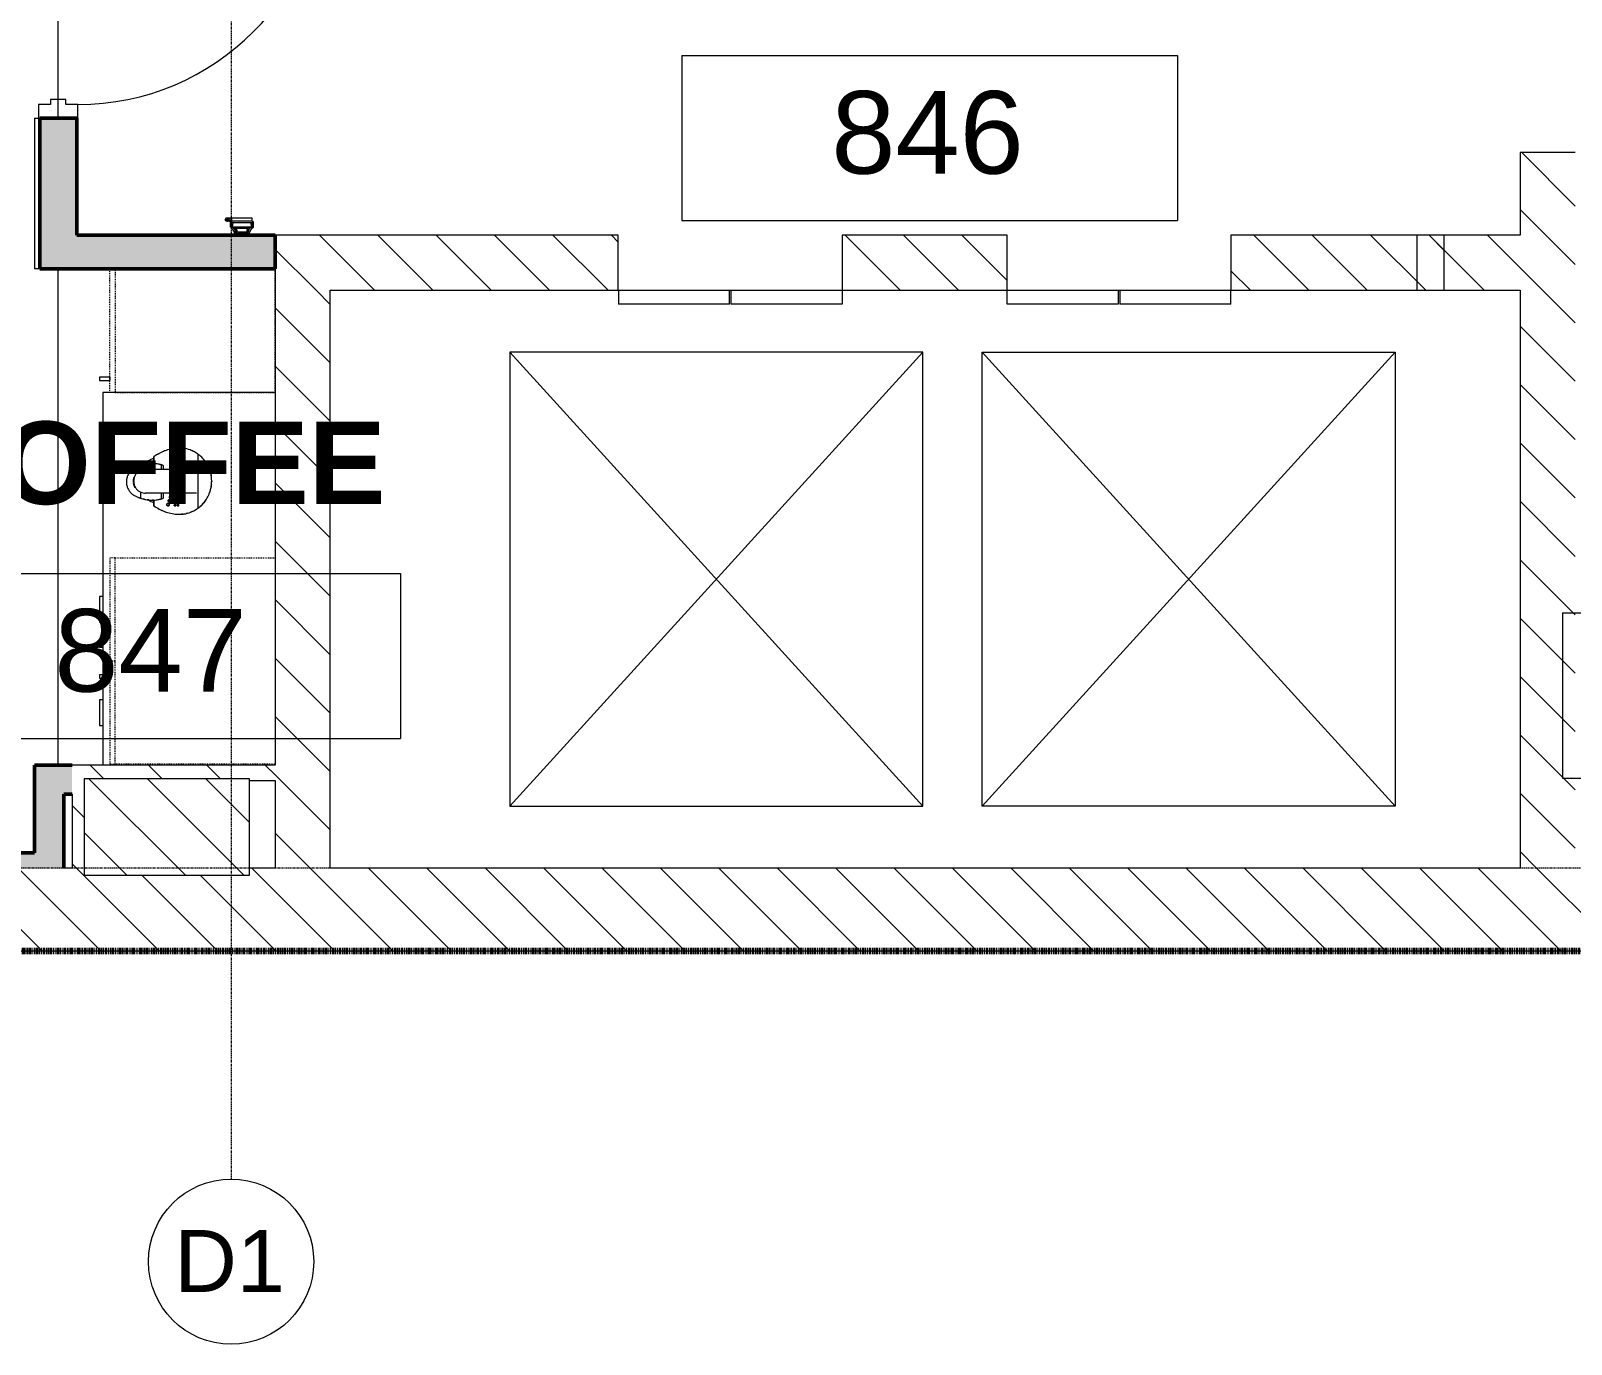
# Model space of a CAD drawing. Header units: inches. Extents: x -956 to 1409, y -1111 to 895.
# Drawn here: x -364.6 to -140.8, y -1111.3 to -920.4 of the extents above; entities that cross this region are included whole.
import ezdxf

# ---------------------------------------------------------------- set-up
doc = ezdxf.new("R2010")
doc.units = ezdxf.units.IN
doc.header["$MEASUREMENT"] = 0
for name, pattern in [('Dash', [0.25, 0.125, -0.125]), ('Double Dash 3_8_', [1, 0.375, -0.125, 0.125, -0.125, 0.125, -0.125]), ('Double Dash 3_8__2_', [1, 0.375, -0.125, 0.125, -0.125, 0.125, -0.125]), ('Grid Line 1_4_', [0.4375, 0.25, -0.0625, 0.0625, -0.0625])]:
    doc.linetypes.add(name, pattern=pattern)
for name, color, linetype, lineweight in [('A-AREA', 32, 'Continuous', 9), ('A-AREA-IDEN', 2, 'Continuous', 9), ('A-DETL', 90, 'Continuous', 13), ('A-DETL-THIN', 151, 'Continuous', 13), ('A-DOOR', 31, 'Continuous', 13), ('A-DOOR-FRAM', 31, 'Continuous', 20), ('A-FLOR', 192, 'Continuous', 13), ('A-WALL', 113, 'Continuous', 13), ('A-WALL-PATT', 111, 'Continuous', 13), ('C-PROP-LINE', 91, 'Double Dash 3_8_', 20), ('I-WALL', 2, 'Continuous', 13), ('Q-CASE', 31, 'Continuous', 9), ('Q-SPCQ', 91, 'Continuous', 13), ('S-COLS', 52, 'Continuous', 13), ('S-GRID', 1, 'Continuous', 9), ('S-GRID-IDEN', 1, 'Continuous', 9)]:
    doc.layers.add(name, color=color, linetype=linetype, lineweight=lineweight)
doc.styles.add('Arial_1', font='arial.ttf', dxfattribs={"height": 9})
doc.styles.add('Arial_3', font='arial.ttf', dxfattribs={"height": 12})
doc.styles.add('Arial_B', font='arialbd.ttf', dxfattribs={"height": 12})
pattern_1 = [(135, (0, 0), (-4.24264, -4.24264), [])]

# ---------------------------------------------------------------- blocks, each defined once
blk = doc.blocks.new('Concrete-Square-Column - 14 x 24-3368441-8TH FLOOR TELECOM UNDERFLOOR ROUTING PLAN')
at = {"layer": 'S-COLS', "lineweight": 9}
h = blk.add_hatch(dxfattribs=at)
h.set_pattern_fill('FP_2', color=53, style=0, pattern_type=2)
h.set_pattern_definition([(45, (1036.119, -344.82), (-4.24264, 4.24264), [])])
h.paths.add_polyline_path([(-7, 12), (-7, -12), (7, -12), (7, 12), (5.49, 12)], flags=0)
at = {"layer": 'S-COLS', "color": 133, "lineweight": 20}
for p, q in [((7, 12), (-7, 12)), ((-7, 12), (-7, -12)), ((7, -12), (7, 12)), ((-7, -12), (7, -12))]:
    blk.add_line(p, q, dxfattribs=at)
blk = doc.blocks.new('Elevator Door-Center - 32_ x 84_-987166-8TH FLOOR TELECOM UNDERFLOOR ROUTING PLAN')
at = {"layer": 'Q-SPCQ', "lineweight": 9}
for p, q in [((-20.15, -4), (-4.03, -4)), ((-20.15, -4), (-20.15, -6)), ((-4.03, -6), (-4.03, -4)), ((-3.78, -4), (12.35, -4)), ((-3.78, -6), (-3.78, -4)), ((12.35, -4), (12.35, -6)), ((-4.03, -6), (-20.15, -6)), ((12.35, -6), (-3.78, -6))]:
    blk.add_line(p, q, dxfattribs=at)
blk = doc.blocks.new('Elevator Door-Center - 32_ x 84_-987215-8TH FLOOR TELECOM UNDERFLOOR ROUTING PLAN')
at = {"layer": 'Q-SPCQ', "lineweight": 9}
for p, q in [((-20.15, 6), (-4.03, 6)), ((-20.15, 6), (-20.15, 4)), ((-4.03, 4), (-4.03, 6)), ((-3.78, 6), (12.35, 6)), ((-3.78, 4), (-3.78, 6)), ((12.35, 6), (12.35, 4)), ((-4.03, 4), (-20.15, 4)), ((12.35, 4), (-3.78, 4))]:
    blk.add_line(p, q, dxfattribs=at)
blk = doc.blocks.new('Basic Wall _ Metal Stud - 5 3_8_ - Acoustic Plywood Face Pattern to deck - ___-2887935-8TH FLOOR TELECOM UNDERFLOOR ROUTING PLAN')
at = {"layer": 'I-WALL', "color": 253}
for p, q in [((-364.03, -884.74), (-363.28, -884.74)), ((-364.03, -884.74), (-364.03, -893.12)), ((-363.28, -893.12), (-364.03, -893.12)), ((-364.03, -933.12), (-363.28, -933.12)), ((-364.03, -933.12), (-364.03, -954.99)), ((-363.28, -954.99), (-364.03, -954.99))]:
    blk.add_line(p, q, dxfattribs=at)
blk = doc.blocks.new('Single-HM Frame - ELEV_- 8_ H-3144160-8TH FLOOR TELECOM UNDERFLOOR ROUTING PLAN')
at = {"layer": 'A-DOOR', "color": 253}
for p, q in [((-18, 2.87), (-17.99, 38.87)), ((-17.99, 38.87), (-16.24, 38.87)), ((-16.24, 38.87), (-16.25, 2.87)), ((-16.25, 2.87), (-18, 2.87))]:
    blk.add_line(p, q, dxfattribs=at)
blk.add_arc((-18, 2.87), 36, 360, 89.99, dxfattribs=at)
at = {"layer": 'A-DOOR-FRAM', "color": 133}
for p, q in [((-20, 2.87), (-18, 2.87)), ((-18, 2.87), (-18, 1.12)), ((18, 2.87), (18, 1.12)), ((20, 2.87), (18, 2.87)), ((-18, 1.12), (-17.25, 1.12)), ((-17.25, 1.12), (-17.25, -1.12)), ((17.25, 1.12), (17.25, -1.12)), ((18, 1.12), (17.25, 1.12)), ((-18, -1.12), (-18, -2.87)), ((-17.25, -1.12), (-18, -1.12)), ((17.25, -1.12), (18, -1.12)), ((18, -1.12), (18, -2.87)), ((-18, -2.87), (-20, -2.87)), ((18, -2.87), (20, -2.87))]:
    blk.add_line(p, q, dxfattribs=at)
blk = doc.blocks.new('411 - 18_-3858747-8TH FLOOR TELECOM UNDERFLOOR ROUTING PLAN')
at = {"layer": 'Q-CASE', "color": 53}
for p, q in [((-6.02, 25.5), (-6.51, 25.5)), ((-6.51, 25.5), (-6.51, 24)), ((-6.02, 24), (-6.02, 25.5)), ((-6.02, 24), (-6.51, 24))]:
    blk.add_line(p, q, dxfattribs=at)
at = {"layer": 'Q-CASE', "linetype": 'Dash'}
for p, q in [((-8.26, 24), (9.74, 24)), ((-8.26, 23.25), (-8.26, 24)), ((9.74, 23.25), (-8.26, 23.25)), ((-8.26, 23.25), (-8.26, 0)), ((9.74, 24), (9.74, 23.25)), ((9.74, 0), (9.74, 23.25)), ((-8.26, 0), (9.74, 0))]:
    blk.add_line(p, q, dxfattribs=at)
blk = doc.blocks.new('Counter Top wo Backsplash - 24_ Depth-3445460-8TH FLOOR TELECOM UNDERFLOOR ROUTING PLAN')
at = {"layer": 'Q-CASE'}
for p, q in [((-47.26, 0), (-47.26, -25)), ((-47.26, -25), (6.86, -25))]:
    blk.add_line(p, q, dxfattribs=at)
blk = doc.blocks.new('222 - 2_-6_ x 36_H-3455264-8TH FLOOR TELECOM UNDERFLOOR ROUTING PLAN')
at = {"layer": 'Q-CASE', "linetype": 'Dash'}
for p, q in [((-14.26, -23.25), (-14.26, 0)), ((15.74, 0), (15.74, -23.25)), ((-14.26, -23.25), (-14.26, -24)), ((15.74, -23.25), (-14.26, -23.25)), ((-14.26, -24), (15.74, -24)), ((0.74, -23.25), (0.74, -24)), ((15.74, -24), (15.74, -23.25))]:
    blk.add_line(p, q, dxfattribs=at)
at = {"layer": 'Q-CASE', "color": 53}
for p, q in [((-8.64, -25), (-8.64, -25.5)), ((-8.64, -25.5), (-4.89, -25.5)), ((-4.89, -25.5), (-4.89, -25)), ((-1.76, -25), (-1.76, -25.5)), ((-1.76, -25.5), (-1.27, -25.5)), ((-1.27, -25.5), (-1.27, -25)), ((2.74, -25), (2.74, -25.5)), ((2.74, -25.5), (3.23, -25.5)), ((3.23, -25.5), (3.23, -25)), ((6.36, -25), (6.36, -25.5)), ((6.36, -25.5), (10.11, -25.5)), ((10.11, -25.5), (10.11, -25))]:
    blk.add_line(p, q, dxfattribs=at)
blk = doc.blocks.new('keurig - keurig-3646165-8TH FLOOR TELECOM UNDERFLOOR ROUTING PLAN')
at = {"layer": 'Q-SPCQ', "color": 53, "lineweight": 9}
for p, q in [((3.9, 4.57), (-3.9, 4.57)), ((-0.05, 6.52), (0, 6.52)), ((-0.05, 6.52), (0, 6.52)), ((-1.75, -3.08), (-1.75, 4.31)), ((1.75, 4.31), (1.75, -3.08)), ((-3.58, -1.87), (-2.56, -1.87)), ((-3.52, -1.95), (-2.56, -1.95)), ((-1.75, -0.79), (-2.38, -0.79)), ((-1.75, -0.47), (-2.24, -0.47)), ((2.42, -0.47), (1.75, -0.47)), ((2.56, -0.79), (1.75, -0.79)), ((2.74, -1.87), (3.58, -1.87)), ((2.74, -1.95), (3.52, -1.95)), ((-2.29, -3.82), (-1.56, -3.82)), ((1.56, -3.82), (2.47, -3.82)), ((-0.6, -4.72), (-0.61, -4.75)), ((-0.6, -4.72), (-0.61, -4.75)), ((-0.6, -4.72), (-0.61, -4.75)), ((-0.61, -4.75), (-0.53, -4.77)), ((-0.53, -4.77), (-0.61, -4.75)), ((-0.61, -4.75), (-0.53, -4.77)), ((-0.53, -4.77), (-0.61, -4.75)), ((-0.61, -4.75), (-0.53, -4.77)), ((-0.53, -4.77), (-0.61, -4.75)), ((-0.6, -4.72), (-0.52, -4.74)), ((-0.52, -4.74), (-0.6, -4.72)), ((-0.6, -4.72), (-0.52, -4.74)), ((-0.52, -4.74), (-0.6, -4.72)), ((-0.6, -4.72), (-0.52, -4.74)), ((-0.52, -4.74), (-0.6, -4.72)), ((-0.53, -4.77), (-0.52, -4.74)), ((-0.53, -4.77), (-0.52, -4.74)), ((-0.53, -4.77), (-0.52, -4.74)), ((-0.51, -4.75), (-0.43, -4.77)), ((-0.51, -4.75), (-0.51, -4.78)), ((-0.44, -4.8), (-0.51, -4.78)), ((-0.44, -4.8), (-0.43, -4.77)), ((-0.43, -4.77), (-0.44, -4.8)), ((-0.43, -4.77), (-0.44, -4.8)), ((-0.36, -4.82), (-0.44, -4.8)), ((-0.36, -4.82), (-0.44, -4.8)), ((-0.43, -4.77), (-0.35, -4.79)), ((-0.43, -4.77), (-0.35, -4.79)), ((-0.35, -4.79), (-0.36, -4.82)), ((-0.35, -4.79), (-0.36, -4.82)), ((-0.3, -4.8), (-0.31, -4.83)), ((-0.11, -4.86), (-0.31, -4.83)), ((-0.3, -4.8), (-0.11, -4.83)), ((-0.23, -4.81), (-0.24, -4.84)), ((-0.23, -4.81), (-0.24, -4.84)), ((-0.11, -4.86), (-0.24, -4.84)), ((-0.12, -4.86), (-0.24, -4.84)), ((-0.23, -4.81), (-0.11, -4.82)), ((-0.23, -4.81), (-0.11, -4.83)), ((-0.11, -4.82), (-0.12, -4.86)), ((-0.11, -4.83), (-0.11, -4.86)), ((-0.11, -4.83), (-0.11, -4.86)), ((-0.04, -4.83), (0.03, -4.82)), ((-0.01, -4.83), (-0.04, -4.83)), ((-0.04, -4.83), (-0.04, -4.86)), ((-0.04, -4.83), (-0.04, -4.86)), ((0.03, -4.85), (-0.04, -4.86)), ((-0.04, -4.86), (-0.01, -4.86)), ((0.16, -4.82), (-0.01, -4.83)), ((-0.01, -4.86), (0.17, -4.85)), ((0.03, -4.82), (0.12, -4.82)), ((0.03, -4.85), (0.03, -4.82)), ((0.03, -4.82), (0.03, -4.85)), ((0.13, -4.85), (0.03, -4.85)), ((0.12, -4.82), (0.19, -4.81)), ((0.12, -4.82), (0.13, -4.85)), ((0.12, -4.82), (0.13, -4.85)), ((0.2, -4.85), (0.13, -4.85)), ((0.19, -4.81), (0.16, -4.82)), ((0.17, -4.85), (0.2, -4.85)), ((0.19, -4.81), (0.2, -4.85)), ((0.19, -4.81), (0.2, -4.85)), ((0.28, -4.84), (0.27, -4.81)), ((0.43, -4.8), (0.28, -4.84)), ((0.34, -4.79), (0.43, -4.77)), ((0.34, -4.79), (0.41, -4.77)), ((0.35, -4.82), (0.34, -4.79)), ((0.42, -4.81), (0.35, -4.82)), ((0.4, -4.78), (0.4, -4.81)), ((0.41, -4.77), (0.43, -4.77)), ((0.43, -4.77), (0.41, -4.77)), ((0.42, -4.81), (0.44, -4.8)), ((0.44, -4.8), (0.42, -4.81)), ((0.43, -4.77), (0.49, -4.76)), ((0.5, -4.79), (0.43, -4.8)), ((0.44, -4.77), (0.45, -4.8)), ((0.46, -4.76), (0.52, -4.75)), ((0.49, -4.76), (0.46, -4.76)), ((0.46, -4.76), (0.47, -4.79)), ((0.52, -4.78), (0.47, -4.79)), ((0.47, -4.79), (0.5, -4.79)), ((0.49, -4.76), (0.49, -4.76)), ((0.49, -4.76), (0.5, -4.79)), ((0.49, -4.76), (0.5, -4.79)), ((0.5, -4.79), (0.5, -4.75)), ((0.5, -4.79), (0.5, -4.79)), ((0.52, -4.75), (0.52, -4.78)), ((0.57, -4.73), (0.64, -4.71)), ((0.57, -4.73), (0.58, -4.76)), ((0.65, -4.74), (0.58, -4.76)), ((0.65, -4.74), (0.64, -4.71)), ((0.75, -4.65), (0.7, -4.68)), ((0.7, -4.68), (0.74, -4.66)), ((0.7, -4.68), (0.71, -4.71)), ((0.71, -4.71), (0.77, -4.68)), ((0.76, -4.69), (0.71, -4.71)), ((0.74, -4.66), (0.89, -4.59)), ((0.89, -4.58), (0.75, -4.65)), ((0.9, -4.61), (0.76, -4.69)), ((0.79, -4.64), (0.76, -4.65)), ((0.76, -4.65), (0.77, -4.64)), ((0.76, -4.65), (0.77, -4.68)), ((0.76, -4.65), (0.77, -4.68)), ((0.77, -4.68), (0.91, -4.61)), ((0.77, -4.64), (0.84, -4.61)), ((0.77, -4.64), (0.79, -4.67)), ((0.77, -4.68), (0.8, -4.66)), ((0.79, -4.67), (0.77, -4.68)), ((0.88, -4.59), (0.79, -4.64)), ((0.85, -4.64), (0.79, -4.67)), ((0.79, -4.64), (0.8, -4.66)), ((0.8, -4.66), (0.89, -4.62)), ((0.84, -4.61), (0.89, -4.58)), ((0.84, -4.61), (0.85, -4.64)), ((0.84, -4.61), (0.85, -4.64)), ((0.91, -4.61), (0.85, -4.64)), ((0.88, -4.59), (0.89, -4.62)), ((0.89, -4.58), (0.91, -4.61)), ((0.89, -4.58), (0.91, -4.61)), ((0.89, -4.59), (0.9, -4.61))]:
    blk.add_line(p, q, dxfattribs=at)
for centre, radius, start, end in [((-0.03, 1.68), 4.83, 138.9543, 140.6017), ((-0.03, 1.68), 4.83, 129.4657, 131.8361), ((2.3, 0.48), 0.125, 90, 270), ((2.3, 0.48), 0.125, 270, 90), ((2.3, 0.48), 0.125, 270, 285), ((2.84, 0.33), 0.156, 90, 270), ((2.84, 0.33), 0.156, 225, 240), ((2.84, 0.33), 0.156, 255, 270), ((2.84, 0.33), 0.156, 270, 90), ((3.4, 0.17), 0.187, 90, 270), ((3.48, 1.63), 0.125, 90, 270), ((3.48, 1.19), 0.125, 90, 270), ((3.48, 1.63), 0.125, 210, 225), ((3.4, 0.17), 0.188, 270, 90), ((3.48, 1.63), 0.125, 270, 90), ((3.48, 1.19), 0.125, 270, 90), ((-0.11, -0.75), 3.42, 200.7489, 226.7849), ((-0.11, -0.75), 3.42, 326.0184, 339.2359)]:
    blk.add_arc(centre, radius, start, end, dxfattribs=at)
for points, knots in [([(-3.9, 4.57), (-4.04, 4.39), (-4.28, 4.01), (-4.6, 3.29), (-4.77, 2.59), (-4.82, 1.93), (-4.81, 1.61), (-4.8, 1.45)], [0, 0, 0, 0, 0.2, 0.4, 0.7, 0.85, 1, 1, 1, 1]), ([(-3.9, 4.57), (-4.02, 4.42), (-4.13, 4.24), (-4.23, 4.06), (-4.24, 4.04)], [0, 0, 0, 0, 0.5, 0.5479646, 0.5479646, 0.5479646, 0.5479646]), ([(-0.05, 6.52), (-0.17, 6.51), (-0.35, 6.5), (-0.57, 6.48), (-0.74, 6.46), (-0.91, 6.44), (-1.07, 6.4), (-1.23, 6.36), (-1.38, 6.32), (-1.53, 6.28), (-1.68, 6.23), (-1.83, 6.17), (-2.02, 6.09), (-2.25, 5.98), (-2.6, 5.78), (-3.02, 5.49), (-3.49, 5.07), (-3.77, 4.75), (-3.9, 4.57)], [0, 0, 0, 0, 0.071429, 0.107143, 0.142857, 0.178571, 0.214286, 0.25, 0.285714, 0.321429, 0.357143, 0.392857, 0.428571, 0.5, 0.571429, 0.714286, 0.857143, 1, 1, 1, 1]), ([(-2.92, 5.55), (-2.89, 5.57), (-2.83, 5.62), (-2.76, 5.67), (-2.72, 5.7)], [0.31217337, 0.31217337, 0.31217337, 0.31217337, 0.33333333, 0.36744629, 0.36744629, 0.36744629, 0.36744629]), ([(-2.71, 5.7), (-2.75, 5.67), (-2.82, 5.63), (-2.89, 5.58), (-2.91, 5.56)], [0.45011637, 0.45011637, 0.45011637, 0.45011637, 0.5, 0.53251443, 0.53251443, 0.53251443, 0.53251443]), ([(-2.1, 6.05), (-2.13, 6.03), (-2.21, 6), (-2.28, 5.96), (-2.32, 5.94)], [0.21472031, 0.21472031, 0.21472031, 0.21472031, 0.25, 0.2976691, 0.2976691, 0.2976691, 0.2976691]), ([(-1.68, 6.22), (-1.62, 6.24), (-1.55, 6.27), (-1.48, 6.29), (-1.46, 6.3)], [0.62860412, 0.62860412, 0.62860412, 0.62860412, 0.66666667, 0.6809642, 0.6809642, 0.6809642, 0.6809642]), ([(2.28, 5.93), (2.15, 6), (1.95, 6.1), (1.67, 6.21), (1.49, 6.27), (1.34, 6.32), (1.23, 6.35), (1.11, 6.38), (1, 6.41), (0.88, 6.43), (0.76, 6.45), (0.63, 6.47), (0.47, 6.49), (0.26, 6.51), (0.09, 6.51), (0, 6.52)], [0, 0, 0, 0, 0.2, 0.3, 0.4, 0.45, 0.5, 0.55, 0.6, 0.65, 0.7, 0.75, 0.8, 0.9, 1, 1, 1, 1]), ([(0.86, 6.43), (0.83, 6.44), (0.79, 6.45), (0.74, 6.45), (0.71, 6.46)], [0.6380075, 0.6380075, 0.6380075, 0.6380075, 0.66666667, 0.70124078, 0.70124078, 0.70124078, 0.70124078]), ([(0.71, 6.46), (0.74, 6.46), (0.79, 6.45), (0.83, 6.44), (0.86, 6.43)], [0.29875922, 0.29875922, 0.29875922, 0.29875922, 0.33333333, 0.3619925, 0.3619925, 0.3619925, 0.3619925]), ([(2.85, 5.59), (2.8, 5.62), (2.62, 5.74), (2.43, 5.85), (2.28, 5.93)], [0.8, 0.8, 0.8, 0.8, 0.85, 1, 1, 1, 1]), ([(3.36, 5.18), (3.28, 5.25), (3.17, 5.34), (3.06, 5.43), (3.04, 5.45)], [0.6, 0.6, 0.6, 0.6, 0.7, 0.7281227, 0.7281227, 0.7281227, 0.7281227]), ([(3.85, 4.63), (3.84, 4.65), (3.74, 4.77), (3.65, 4.88), (3.56, 4.97)], [0.3738545, 0.3738545, 0.3738545, 0.3738545, 0.4, 0.5096052, 0.5096052, 0.5096052, 0.5096052]), ([(4.79, 1.45), (4.81, 1.66), (4.82, 2.1), (4.72, 2.86), (4.5, 3.55), (4.19, 4.15), (4, 4.43), (3.9, 4.57)], [0, 0, 0, 0, 0.2, 0.4, 0.7, 0.85, 1, 1, 1, 1]), ([(4.2, 4.11), (4.19, 4.13), (4.14, 4.22), (4.08, 4.31), (4.03, 4.38)], [0.18315249, 0.18315249, 0.18315249, 0.18315249, 0.2, 0.27998806, 0.27998806, 0.27998806, 0.27998806]), ([(2.18, 0.5), (2.18, 0.5), (2.18, 0.51), (2.19, 0.53), (2.2, 0.55), (2.21, 0.57), (2.23, 0.58), (2.26, 0.6), (2.28, 0.6), (2.3, 0.6)], [0.5555556, 0.5555556, 0.5555556, 0.5555556, 0.5833333, 0.6527778, 0.7222222, 0.7569444, 0.7916667, 0.8611111, 1, 1, 1, 1]), ([(2.3, 0.35), (2.29, 0.35), (2.28, 0.35), (2.27, 0.36), (2.26, 0.36), (2.26, 0.36)], [0, 0, 0, 0, 0.0555556, 0.0833333, 0.1111111, 0.1111111, 0.1111111, 0.1111111]), ([(2.42, 0.42), (2.42, 0.42), (2.41, 0.42), (2.41, 0.42), (2.41, 0.42)], [0.64329151, 0.64329151, 0.64329151, 0.64329151, 0.65277778, 0.66666667, 0.66666667, 0.66666667, 0.66666667]), ([(2.84, 0.18), (2.83, 0.18), (2.82, 0.18), (2.8, 0.18), (2.78, 0.19), (2.76, 0.2), (2.75, 0.21), (2.73, 0.22), (2.72, 0.23), (2.7, 0.26), (2.68, 0.31), (2.68, 0.36), (2.7, 0.4), (2.72, 0.43), (2.73, 0.44), (2.74, 0.46), (2.76, 0.47), (2.79, 0.48), (2.82, 0.49), (2.84, 0.49)], [0, 0, 0, 0, 0.055556, 0.083333, 0.111111, 0.166667, 0.194444, 0.222222, 0.277778, 0.333333, 0.444444, 0.583333, 0.652778, 0.722222, 0.756944, 0.791667, 0.826389, 0.861111, 1, 1, 1, 1]), ([(2.84, 0.49), (2.85, 0.49), (2.87, 0.49), (2.88, 0.48), (2.9, 0.48), (2.92, 0.47), (2.93, 0.46), (2.94, 0.45), (2.94, 0.45)], [0, 0, 0, 0, 0.0555556, 0.0833333, 0.1111111, 0.1666667, 0.1944444, 0.2222222, 0.2222222, 0.2222222, 0.2222222]), ([(2.94, 0.22), (2.94, 0.21), (2.94, 0.21), (2.92, 0.2), (2.9, 0.19), (2.88, 0.18), (2.85, 0.18), (2.84, 0.18)], [0.7777778, 0.7777778, 0.7777778, 0.7777778, 0.7916667, 0.8263889, 0.8611111, 0.9305556, 1, 1, 1, 1]), ([(2.98, 0.41), (2.99, 0.39), (3, 0.36), (3, 0.3), (2.98, 0.27), (2.98, 0.26), (2.98, 0.26)], [0.3333333, 0.3333333, 0.3333333, 0.3333333, 0.4444444, 0.5833333, 0.6527778, 0.6666667, 0.6666667, 0.6666667, 0.6666667]), ([(3.21, 0.2), (3.21, 0.2), (3.22, 0.22), (3.23, 0.25), (3.25, 0.28), (3.26, 0.3), (3.27, 0.3), (3.27, 0.31)], [0.5555556, 0.5555556, 0.5555556, 0.5555556, 0.5833333, 0.6527778, 0.7222222, 0.7569444, 0.7777778, 0.7777778, 0.7777778, 0.7777778]), ([(3.4, -0.02), (3.38, -0.02), (3.37, -0.02), (3.35, -0.01), (3.32, -0.01), (3.3, 0), (3.29, 0.02), (3.28, 0.02), (3.27, 0.03)], [0, 0, 0, 0, 0.0555556, 0.0833333, 0.1111111, 0.1666667, 0.1944444, 0.2222222, 0.2222222, 0.2222222, 0.2222222]), ([(3.44, 1.52), (3.43, 1.52), (3.42, 1.53), (3.4, 1.54), (3.38, 1.55), (3.37, 1.58), (3.35, 1.62), (3.36, 1.66), (3.37, 1.69), (3.38, 1.71), (3.39, 1.72), (3.4, 1.73)], [0.1111111, 0.1111111, 0.1111111, 0.1111111, 0.1666667, 0.2222222, 0.2777778, 0.3333333, 0.4444444, 0.5833333, 0.6527778, 0.7222222, 0.7777778, 0.7777778, 0.7777778, 0.7777778]), ([(3.4, 1.09), (3.39, 1.1), (3.38, 1.11), (3.37, 1.13), (3.35, 1.17), (3.36, 1.21), (3.37, 1.24), (3.38, 1.27), (3.4, 1.28), (3.44, 1.3), (3.46, 1.31), (3.48, 1.31)], [0.2222222, 0.2222222, 0.2222222, 0.2222222, 0.2777778, 0.3333333, 0.4444444, 0.5833333, 0.6527778, 0.7222222, 0.7916667, 0.8611111, 1, 1, 1, 1]), ([(3.4, 0.35), (3.41, 0.35), (3.43, 0.35), (3.45, 0.35), (3.47, 0.34), (3.49, 0.33), (3.51, 0.32), (3.52, 0.3), (3.54, 0.28), (3.57, 0.25), (3.59, 0.19), (3.58, 0.13), (3.57, 0.08), (3.55, 0.05), (3.53, 0.03), (3.51, 0.02), (3.5, 0.01), (3.47, -0.01), (3.44, -0.02), (3.41, -0.02), (3.4, -0.02)], [0, 0, 0, 0, 0.055556, 0.083333, 0.111111, 0.166667, 0.194444, 0.222222, 0.277778, 0.333333, 0.444444, 0.583333, 0.652778, 0.722222, 0.756944, 0.791667, 0.826389, 0.861111, 0.930556, 1, 1, 1, 1]), ([(3.56, 1.09), (3.56, 1.09), (3.55, 1.08), (3.53, 1.07), (3.5, 1.06), (3.48, 1.06)], [0.7777778, 0.7777778, 0.7777778, 0.7777778, 0.7916667, 0.8611111, 1, 1, 1, 1]), ([(3.59, 1.7), (3.6, 1.68), (3.61, 1.65), (3.61, 1.61), (3.6, 1.58), (3.59, 1.57), (3.59, 1.57)], [0.3333333, 0.3333333, 0.3333333, 0.3333333, 0.4444444, 0.5833333, 0.6527778, 0.6666667, 0.6666667, 0.6666667, 0.6666667]), ([(3.59, 1.25), (3.6, 1.23), (3.61, 1.2), (3.61, 1.16), (3.6, 1.14), (3.59, 1.13), (3.59, 1.12)], [0.3333333, 0.3333333, 0.3333333, 0.3333333, 0.4444444, 0.5833333, 0.6527778, 0.6666667, 0.6666667, 0.6666667, 0.6666667]), ([(-3.58, -1.87), (-3.56, -1.89), (-3.54, -1.93), (-3.52, -1.95), (-3.52, -1.95), (-3.52, -1.95)], [0, 0, 0, 0, 0.3333333, 0.6666667, 0.753559, 0.753559, 0.753559, 0.753559]), ([(-2.24, -0.47), (-2.24, -0.47), (-2.24, -0.48), (-2.24, -0.48), (-2.25, -0.5), (-2.26, -0.51), (-2.27, -0.53), (-2.28, -0.55), (-2.29, -0.57), (-2.29, -0.58), (-2.3, -0.6), (-2.31, -0.62), (-2.33, -0.66), (-2.35, -0.72), (-2.37, -0.76), (-2.38, -0.79)], [0.5262054, 0.5262054, 0.5262054, 0.5262054, 0.5555556, 0.6111111, 0.6388889, 0.6666667, 0.7083333, 0.75, 0.7708333, 0.78125, 0.7916667, 0.8333333, 0.875, 0.9166667, 1, 1, 1, 1]), ([(2.56, -0.79), (2.55, -0.77), (2.54, -0.73), (2.52, -0.68), (2.51, -0.65), (2.49, -0.62), (2.48, -0.6), (2.47, -0.58), (2.46, -0.56), (2.45, -0.54), (2.45, -0.52), (2.44, -0.51), (2.43, -0.5), (2.43, -0.48), (2.42, -0.48), (2.42, -0.47), (2.42, -0.47)], [0, 0, 0, 0, 0.0555556, 0.1111111, 0.1388889, 0.1666667, 0.1944444, 0.2222222, 0.25, 0.2777778, 0.3055556, 0.3333333, 0.3611111, 0.3888889, 0.4444444, 0.4737946, 0.4737946, 0.4737946, 0.4737946]), ([(3.52, -1.95), (3.52, -1.95), (3.52, -1.95), (3.53, -1.93), (3.56, -1.89), (3.58, -1.87)], [0.246441, 0.246441, 0.246441, 0.246441, 0.3333333, 0.6666667, 1, 1, 1, 1]), ([(3.65, -1.77), (3.73, -1.65), (3.84, -1.47), (3.95, -1.29), (3.99, -1.23)], [0.109161, 0.109161, 0.109161, 0.109161, 0.3333333, 0.4352514, 0.4352514, 0.4352514, 0.4352514]), ([(4.1, -1.02), (4.13, -0.95), (4.22, -0.76), (4.3, -0.57), (4.35, -0.43)], [0.5579839, 0.5579839, 0.5579839, 0.5579839, 0.6666667, 0.884636, 0.884636, 0.884636, 0.884636]), ([(-2.38, -3.53), (-2.39, -3.46), (-2.42, -3.37), (-2.44, -3.28), (-2.44, -3.26)], [0.3370694, 0.3370694, 0.3370694, 0.3370694, 0.4, 0.41654848, 0.41654848, 0.41654848, 0.41654848]), ([(-2.21, -4.05), (-2.22, -4.03), (-2.23, -3.99), (-2.25, -3.95), (-2.25, -3.93)], [0.17849533, 0.17849533, 0.17849533, 0.17849533, 0.2, 0.21629659, 0.21629659, 0.21629659, 0.21629659]), ([(-1.75, -3.08), (-1.75, -3.18), (-1.73, -3.39), (-1.66, -3.67), (-1.55, -3.9), (-1.45, -4.07), (-1.36, -4.19), (-1.26, -4.3), (-1.15, -4.4), (-1.03, -4.5), (-0.9, -4.58), (-0.76, -4.66), (-0.62, -4.72), (-0.47, -4.77), (-0.3, -4.81), (-0.12, -4.83), (0.08, -4.83), (0.28, -4.81), (0.46, -4.77), (0.65, -4.7), (0.83, -4.62), (0.99, -4.52), (1.14, -4.41), (1.28, -4.27), (1.4, -4.13), (1.51, -3.97), (1.62, -3.75), (1.72, -3.46), (1.75, -3.21), (1.75, -3.08)], [0, 0, 0, 0, 0.055556, 0.111111, 0.166667, 0.194444, 0.222222, 0.25, 0.277778, 0.305556, 0.333333, 0.361111, 0.388889, 0.416667, 0.444444, 0.479167, 0.513889, 0.548611, 0.583333, 0.618056, 0.652778, 0.6875, 0.722222, 0.756944, 0.791667, 0.826389, 0.861111, 0.930556, 1, 1, 1, 1])]:
    blk.add_open_spline(points, degree=3, knots=knots, dxfattribs=at)
for points in [[(-3.29, 5.25), (-3.33, 5.21), (-3.37, 5.17), (-3.41, 5.13)], [(-3.41, 5.13), (-3.37, 5.17), (-3.33, 5.21), (-3.29, 5.25)], [(-2.33, 5.93), (-2.26, 5.97), (-2.18, 6.01), (-2.11, 6.04)], [(-1.5, 6.28), (-1.55, 6.27), (-1.61, 6.25), (-1.66, 6.23)], [(-1.45, 6.3), (-1.46, 6.3), (-1.48, 6.29), (-1.5, 6.28)], [(-0.95, 6.43), (-0.9, 6.44), (-0.85, 6.45), (-0.79, 6.45)], [(-0.78, 6.46), (-0.84, 6.45), (-0.89, 6.44), (-0.94, 6.42)], [(0.08, 6.51), (0.05, 6.51), (0.02, 6.52), (0, 6.52)], [(0, 6.52), (0.02, 6.52), (0.05, 6.51), (0.08, 6.51)], [(1.62, 6.23), (1.6, 6.23), (1.58, 6.24), (1.56, 6.25)], [(1.56, 6.25), (1.58, 6.24), (1.6, 6.23), (1.62, 6.22)], [(3.9, 4.57), (3.75, 4.77), (3.43, 5.13), (2.89, 5.58), (2.49, 5.82), (2.28, 5.93)], [(2.87, 5.58), (3.04, 5.46), (3.2, 5.32), (3.35, 5.18)], [(3.57, 4.97), (3.65, 4.88), (3.73, 4.79), (3.8, 4.7)], [(-4.34, 3.86), (-4.38, 3.77), (-4.43, 3.67), (-4.47, 3.57)], [(4.08, 4.31), (4.11, 4.26), (4.14, 4.21), (4.17, 4.16)], [(4.2, 4.11), (4.21, 4.1), (4.22, 4.08), (4.23, 4.07)], [(4.46, 3.57), (4.43, 3.65), (4.4, 3.72), (4.36, 3.8)], [(4.41, 3.71), (4.44, 3.62), (4.48, 3.54), (4.51, 3.45)], [(4.64, 3.06), (4.67, 2.97), (4.69, 2.88), (4.71, 2.8)], [(4.78, 2.35), (4.79, 2.28), (4.8, 2.2), (4.8, 2.13)], [(-4.8, 1.45), (-4.77, 1.14), (-4.68, 0.54), (-4.42, -0.33), (-4.06, -1.14), (-3.75, -1.63), (-3.58, -1.87)], [(2.3, 0.6), (2.31, 0.6), (2.33, 0.6), (2.34, 0.6), (2.35, 0.59)], [(2.35, 0.36), (2.33, 0.36), (2.32, 0.35), (2.3, 0.35)], [(2.41, 0.54), (2.41, 0.54), (2.41, 0.53), (2.42, 0.53)], [(3.23, 0.08), (3.22, 0.09), (3.22, 0.11), (3.21, 0.13)], [(3.33, 0.34), (3.35, 0.35), (3.37, 0.35), (3.4, 0.35)], [(3.48, 1.06), (3.47, 1.06), (3.46, 1.06), (3.44, 1.07), (3.44, 1.07)], [(3.48, 1.31), (3.49, 1.31), (3.5, 1.31), (3.52, 1.31), (3.53, 1.3)], [(3.58, -1.87), (3.75, -1.63), (4.06, -1.14), (4.42, -0.33), (4.68, 0.54), (4.77, 1.14), (4.79, 1.45)], [(-4.44, -0.22), (-4.41, -0.31), (-4.34, -0.48), (-4.27, -0.65), (-4.23, -0.74)], [(-3.86, -1.44), (-3.92, -1.35), (-3.97, -1.26), (-4.02, -1.17)], [(-2.49, -1.25), (-2.53, -1.46), (-2.57, -1.89), (-2.56, -2.55), (-2.46, -3.2), (-2.36, -3.62), (-2.29, -3.82)], [(-2.56, -2.15), (-2.56, -2.08), (-2.56, -2.01), (-2.55, -1.94)], [(-2.38, -0.79), (-2.41, -0.87), (-2.45, -1.01), (-2.48, -1.17), (-2.49, -1.25)], [(-2.46, -1.05), (-2.45, -1.02), (-2.44, -0.98), (-2.43, -0.95)], [(2.47, -3.82), (2.54, -3.62), (2.65, -3.2), (2.74, -2.55), (2.75, -1.89), (2.71, -1.46), (2.68, -1.25)], [(2.68, -1.25), (2.67, -1.17), (2.63, -1.01), (2.59, -0.87), (2.56, -0.79)], [(2.61, -0.95), (2.62, -0.98), (2.63, -1.02), (2.64, -1.05)], [(2.74, -1.94), (2.74, -2.01), (2.74, -2.08), (2.74, -2.15)], [(4.01, -1.17), (3.97, -1.25), (3.93, -1.33), (3.88, -1.4)], [(4.42, -0.28), (4.42, -0.26), (4.43, -0.24), (4.44, -0.22)], [(-2.51, -2.86), (-2.52, -2.78), (-2.53, -2.7), (-2.54, -2.63)], [(-2.29, -3.82), (-2.24, -3.96), (-2.14, -4.23), (-2.03, -4.49), (-1.96, -4.62)], [(2.14, -4.62), (2.21, -4.49), (2.33, -4.23), (2.43, -3.96), (2.47, -3.82)], [(2.42, -3.99), (2.41, -4.01), (2.4, -4.03), (2.39, -4.05)], [(2.44, -3.93), (2.43, -3.94), (2.42, -3.96), (2.42, -3.98)], [(2.62, -3.26), (2.6, -3.35), (2.58, -3.44), (2.56, -3.53)], [(2.72, -2.63), (2.71, -2.7), (2.7, -2.78), (2.7, -2.86)], [(-1.96, -4.62), (-1.88, -4.77), (-1.7, -5.05), (-1.34, -5.4), (-0.91, -5.67), (-0.42, -5.84), (0.09, -5.9), (0.61, -5.84), (1.09, -5.67), (1.52, -5.4), (1.88, -5.05), (2.07, -4.77), (2.14, -4.62)]]:
    blk.add_open_spline(points, degree=3, dxfattribs=at)
blk = doc.blocks.new('Wall_mounted_phone_5550 - 11ZPHO02_dwg-3555878-8TH FLOOR TELECOM UNDERFLOOR ROUTING PLAN')
at = {"layer": 'Q-SPCQ', "lineweight": 9}
for p, q in [((1.47, 0), (-1.47, 0)), ((1.47, -0.44), (1.47, 0)), ((-2.36, -0.03), (-2.48, -0.25)), ((-2.36, -0.47), (-2.48, -0.25)), ((-2.04, -0.25), (-2.48, -0.25)), ((-2.1, -0.03), (-2.36, -0.03)), ((-2.2, -0.03), (-2.36, -0.03)), ((-1.92, -0.03), (-2.36, -0.03)), ((-2.11, -0.47), (-2.36, -0.47)), ((-1.92, -0.47), (-2.36, -0.47)), ((-2.2, -0.03), (-1.74, -0.03)), ((-2.2, -0.47), (-2.11, -0.47)), ((-1.68, -0.47), (-2.11, -0.47)), ((-1.92, -0.03), (-2.04, -0.25)), ((-1.92, -0.47), (-2.04, -0.25)), ((-2.04, -0.25), (-1.47, -0.25)), ((-1.47, -0.03), (-1.92, -0.03)), ((-1.92, -0.47), (-1.68, -0.47)), ((-1.92, -0.47), (-1.52, -0.47)), ((-1.68, -0.47), (-1.53, -0.47)), ((-1.53, -0.47), (-1.66, -0.63)), ((-1.61, -0.58), (-1.66, -0.63)), ((-1.66, -1.25), (-1.66, -0.63)), ((-1.66, -0.63), (-1.53, -0.63)), ((-1.66, -1.31), (-1.66, -1.25)), ((-1.66, -1.25), (-1.53, -1.41)), ((-1.66, -1.25), (-1.53, -1.31)), ((-1.53, -1.44), (-1.66, -1.31)), ((-1.53, -1.44), (-1.66, -1.31)), ((-1.53, -0.47), (-1.47, -0.44)), ((1.53, -0.47), (-1.53, -0.47)), ((-1.53, -0.47), (-1.53, -0.63)), ((-1.53, -0.63), (1.53, -0.63)), ((-1.53, -1.31), (-1.53, -0.63)), ((1.53, -1.31), (-1.53, -1.31)), ((-1.53, -1.41), (-1.53, -1.31)), ((-1.53, -1.41), (-1.41, -1.33)), ((1.53, -1.41), (-1.53, -1.41)), ((-1.53, -1.44), (-1.53, -1.41)), ((-1.41, -1.44), (-1.53, -1.44)), ((-1.47, -0.44), (-1.47, 0)), ((-1.47, -0.5), (-1.47, -0.44)), ((1.47, -0.44), (-1.47, -0.44)), ((-1.41, -1.33), (-1.28, -0.63)), ((-1.34, -1.44), (-1.41, -1.44)), ((-1.34, -1.41), (-1.35, -1.56)), ((-1.3, -1.41), (-1.35, -1.56)), ((-1.34, -1.59), (-1.35, -1.56)), ((-1.33, -1.57), (-1.34, -1.69)), ((-1.34, -1.59), (-1.34, -1.61)), ((-1.34, -1.61), (-1.34, -1.62)), ((-1.34, -1.61), (-1.34, -1.62)), ((-1.34, -1.62), (-1.34, -1.69)), ((-1.34, -1.69), (-1.34, -1.62)), ((-0.87, -2.5), (-1.34, -1.69)), ((-0.75, -2.42), (-1.13, -1.41)), ((-1.13, -1.41), (-1.08, -1.54)), ((-0.75, -2.42), (-1.08, -1.54)), ((-0.89, -2.04), (-1.08, -1.54)), ((-1.03, -1.41), (-1, -1.52)), ((-0.85, -2.04), (-1, -1.52)), ((-0.77, -2.31), (-0.89, -2.04)), ((-0.71, -2.26), (-0.85, -2.04)), ((-0.8, -1.41), (-0.79, -1.51)), ((-0.69, -2.04), (-0.79, -1.51)), ((0.79, -1.51), (-0.79, -1.51)), ((-0.71, -2.26), (-0.59, -2.22)), ((-0.59, -2.22), (-0.69, -2.04)), ((0.69, -2.04), (-0.69, -2.04)), ((-0.59, -2.22), (0.59, -2.22)), ((0.59, -2.22), (0.69, -2.04)), ((0.71, -2.26), (0.59, -2.22)), ((0.69, -2.04), (0.79, -1.51)), ((0.71, -2.26), (0.85, -2.04)), ((0.75, -2.42), (1.13, -1.41)), ((0.75, -2.42), (1.08, -1.54)), ((0.77, -2.31), (0.89, -2.04)), ((0.8, -1.41), (0.79, -1.51)), ((0.85, -2.04), (1, -1.52)), ((0.87, -2.5), (1.34, -1.69)), ((0.89, -2.04), (1.08, -1.54)), ((1.03, -1.41), (1, -1.52)), ((1.13, -1.41), (1.08, -1.54)), ((1.41, -1.33), (1.28, -0.63)), ((1.3, -1.4), (1.35, -1.56)), ((1.33, -1.57), (1.34, -1.69)), ((1.34, -1.4), (1.35, -1.56)), ((1.34, -1.44), (1.41, -1.44)), ((1.34, -1.59), (1.35, -1.56)), ((1.34, -1.59), (1.34, -1.61)), ((1.34, -1.61), (1.34, -1.62)), ((1.34, -1.61), (1.34, -1.62)), ((1.34, -1.62), (1.34, -1.69)), ((1.34, -1.69), (1.34, -1.62)), ((1.53, -1.41), (1.41, -1.33)), ((1.41, -1.44), (1.53, -1.44)), ((1.47, -0.5), (1.47, -0.44)), ((1.53, -0.47), (1.47, -0.44)), ((1.53, -0.47), (1.66, -0.63)), ((1.53, -0.47), (1.53, -0.63)), ((1.53, -1.31), (1.53, -0.63)), ((1.53, -0.63), (1.66, -0.63)), ((1.53, -1.41), (1.66, -1.25)), ((1.66, -1.25), (1.53, -1.31)), ((1.53, -1.44), (1.66, -1.31)), ((1.53, -1.41), (1.53, -1.31)), ((1.53, -1.44), (1.63, -1.34)), ((1.53, -1.44), (1.53, -1.41)), ((1.61, -0.58), (1.66, -0.63)), ((1.66, -1.25), (1.66, -0.63)), ((1.66, -1.31), (1.66, -1.25)), ((-0.77, -2.31), (-0.71, -2.26)), ((0.77, -2.31), (-0.77, -2.31)), ((-0.77, -2.31), (-0.75, -2.42)), ((-0.75, -2.42), (-0.74, -2.5)), ((0.77, -2.31), (0.71, -2.26)), ((0.75, -2.42), (0.74, -2.5)), ((0.77, -2.31), (0.75, -2.42))]:
    blk.add_line(p, q, dxfattribs=at)
blk = doc.blocks.new('Wall_mounted_phone_5550 - Wall_mounted_phone_5550-3555884-8TH FLOOR TELECOM UNDERFLOOR ROUTING PLAN')
blk.add_blockref('Wall_mounted_phone_5550 - 11ZPHO02_dwg-3555878-8TH FLOOR TELECOM UNDERFLOOR ROUTING PLAN', (0, 0))
blk = doc.blocks.new('Family - ___-851313-8TH FLOOR TELECOM UNDERFLOOR ROUTING PLAN')
at = {"layer": 'C-PROP-LINE', "color": 133, "linetype": 'Double Dash 3_8__2_'}
blk.add_line((-889.89, -1054.12), (389.27, -1054.12), dxfattribs=at)
blk = doc.blocks.new('Grid - Grid Head - Circle-20770-8TH FLOOR TELECOM UNDERFLOOR ROUTING PLAN')
at = {"layer": 'S-GRID-IDEN', "color": 53}
blk.add_circle((0, 0), 0.125, dxfattribs=at)
blk = doc.blocks.new('18433_1 - AEO NY - CENTRAL_rvt-1-8TH FLOOR TELECOM UNDERFLOOR ROUTING PLAN')
at = {"layer": 'A-WALL-PATT', "lineweight": 5}
h = blk.add_hatch(color=9, dxfattribs=at)
h.paths.add_polyline_path([(-363.28, -954.99), (-357.91, -954.99), (-357.91, -933.12), (-363.28, -933.12), (-363.28, -933.83)], flags=0)
h.paths.add_polyline_path([(-357.91, -893.12), (-357.91, -884.74), (-363.28, -884.74), (-363.28, -893.12)], flags=0)
at = {"layer": 'A-WALL-PATT', "lineweight": 9}
h = blk.add_hatch(dxfattribs=at)
h.set_pattern_fill('FP_1', color=53, style=0, pattern_type=2)
h.set_pattern_definition(pattern_1)
h.paths.add_polyline_path([(-140.23, -1042.12), (-140.23, -938.12), (-148.23, -938.12), (-148.23, -1042.12)], flags=0)
at = {"layer": 'A-WALL-PATT'}
for points in [[(-357.91, -954.99), (-329.1, -954.99), (-329.1, -950.12), (-357.91, -950.12)], [(-358.6, -1031.37), (-358.6, -1027.12), (-364.03, -1027.12), (-364.03, -1031.37), (-359.78, -1031.37)], [(-359.78, -1042.12), (-359.78, -1031.37), (-364.03, -1031.37), (-364.03, -1042.12)], [(-364.03, -1042.12), (-364.03, -1039.87), (-572.6, -1039.87), (-572.6, -1042.12), (-395.96, -1042.12)]]:
    blk.add_hatch(color=253, dxfattribs=at).paths.add_polyline_path(points, flags=0)
at = {"layer": 'A-WALL-PATT', "lineweight": 9}
h = blk.add_hatch(dxfattribs=at)
h.set_pattern_fill('FP_1', color=53, style=0, pattern_type=2)
h.set_pattern_definition(pattern_1)
h.paths.add_polyline_path([(-159.23, -958.12), (-159.23, -950.12), (-190.23, -950.12), (-190.23, -958.12), (-163.23, -958.12)], flags=0)
h.paths.add_polyline_path([(-222.73, -958.12), (-222.73, -950.12), (-246.73, -950.12), (-246.73, -958.12)], flags=0)
h.paths.add_polyline_path([(-279.23, -958.12), (-279.23, -950.12), (-329.1, -950.12), (-329.1, -958.12), (-307.56, -958.12)], flags=0)
h = blk.add_hatch(dxfattribs=at)
h.set_pattern_fill('FP_1', color=53, style=0, pattern_type=2)
h.set_pattern_definition(pattern_1)
h.paths.add_polyline_path([(-148.23, -958.12), (-148.23, -950.12), (-163.23, -950.12), (-163.23, -958.12), (-159.23, -958.12)], flags=0)
h = blk.add_hatch(dxfattribs=at)
h.set_pattern_fill('FP_1', color=53, style=0, pattern_type=2)
h.set_pattern_definition(pattern_1)
h.paths.add_polyline_path([(-321.1, -1042.12), (-321.1, -958.12), (-329.1, -958.12), (-329.1, -1042.12)], flags=0)
h = blk.add_hatch(dxfattribs=at)
h.set_pattern_fill('FP_1', color=53, style=0, pattern_type=2)
h.set_pattern_definition(pattern_1)
h.paths.add_polyline_path([(-358.6, -1029.37), (-356.82, -1029.37), (-356.82, -1029.12), (-332.82, -1029.12), (-332.82, -1029.37), (-329.1, -1029.37), (-329.1, -1027.12), (-358.6, -1027.12)], flags=0)
h = blk.add_hatch(dxfattribs=at)
h.set_pattern_fill('FP_1', color=53, style=0, pattern_type=2)
h.set_pattern_definition(pattern_1)
h.paths.add_polyline_path([(-356.82, -1042.12), (-356.82, -1029.37), (-358.6, -1029.37), (-358.6, -1042.12)], flags=0)
h = blk.add_hatch(dxfattribs=at)
h.set_pattern_fill('FP_1', color=53, style=0, pattern_type=2)
h.set_pattern_definition(pattern_1)
h.paths.add_polyline_path([(304.4, -1054.12), (304.4, -1042.12), (138.9, -1042.12), (138.9, -1048.62), (110.9, -1048.62), (110.9, -1042.12), (-75.23, -1042.12), (-75.23, -1048.62), (-99.23, -1048.62), (-99.23, -1042.12), (-332.82, -1042.12), (-332.82, -1043.12), (-356.82, -1043.12), (-356.82, -1042.12), (-575.1, -1042.12), (-575.1, -1043.12), (-599.1, -1043.12), (-599.1, -1042.12), (-789.98, -1042.12), (-789.98, -1048.62), (-817.98, -1048.62), (-817.98, -1042.12), (-892.39, -1042.12), (-892.39, -1054.12), (267, -1054.12)], flags=0)
at = {"layer": 'A-AREA', "color": 53}
for p, q in [((-360.6, -933.12), (-360.6, -893.12)), ((-360.6, -1027.12), (-360.6, -954.99))]:
    blk.add_line(p, q, dxfattribs=at)
at = {"layer": 'A-DETL-THIN', "color": 53, "lineweight": 9}
for p, q in [((-234.98, -967.12), (-294.98, -967.12)), ((-294.98, -967.12), (-294.98, -1033.12)), ((-294.98, -967.12), (-234.98, -1033.12)), ((-234.98, -967.12), (-294.98, -1033.12)), ((-234.98, -1033.12), (-234.98, -967.12)), ((-226.35, -967.12), (-166.35, -967.12)), ((-226.35, -1033.12), (-226.35, -967.12)), ((-166.35, -967.12), (-226.35, -1033.12)), ((-226.35, -967.12), (-166.35, -1033.12)), ((-166.35, -967.12), (-166.35, -1033.12)), ((-294.98, -1033.12), (-234.98, -1033.12)), ((-166.35, -1033.12), (-226.35, -1033.12))]:
    blk.add_line(p, q, dxfattribs=at)
at = {"layer": 'A-FLOR', "color": 53, "lineweight": 9}
for p, q in [((-263.1, -958.12), (-262.85, -958.12)), ((-206.6, -958.12), (-206.35, -958.12))]:
    blk.add_line(p, q, dxfattribs=at)
at = {"layer": 'A-WALL', "color": 133, "lineweight": 20}
for p, q in [((-148.23, -938.12), (-148.23, -950.12)), ((-140.23, -938.12), (-148.23, -938.12)), ((-279.23, -950.12), (-329.1, -950.12)), ((-329.1, -950.12), (-329.1, -958.12)), ((-279.23, -958.12), (-279.23, -950.12)), ((-222.73, -950.12), (-246.73, -950.12)), ((-246.73, -950.12), (-246.73, -958.12)), ((-222.73, -958.12), (-222.73, -950.12)), ((-163.23, -950.12), (-190.23, -950.12)), ((-190.23, -950.12), (-190.23, -958.12)), ((-163.23, -950.12), (-163.23, -958.12)), ((-159.23, -958.12), (-159.23, -950.12)), ((-148.23, -950.12), (-159.23, -950.12)), ((-329.1, -958.12), (-329.1, -1027.12)), ((-321.1, -1042.12), (-321.1, -958.12)), ((-321.1, -958.12), (-279.23, -958.12)), ((-246.73, -958.12), (-222.73, -958.12)), ((-190.23, -958.12), (-163.23, -958.12)), ((-159.23, -958.12), (-148.23, -958.12)), ((-148.23, -958.12), (-148.23, -1042.12)), ((-329.1, -1029.37), (-329.1, -1042.12)), ((-358.6, -1042.12), (-359.78, -1042.12)), ((-329.1, -1042.12), (-332.82, -1042.12)), ((-148.23, -1042.12), (-321.1, -1042.12)), ((-892.39, -1054.12), (304.4, -1054.12))]:
    blk.add_line(p, q, dxfattribs=at)
at = {"layer": 'A-WALL', "color": 253}
for p, q in [((-159.23, -950.12), (-163.23, -950.12)), ((-163.23, -958.12), (-159.23, -958.12))]:
    blk.add_line(p, q, dxfattribs=at)
at = {"layer": 'A-WALL', "color": 53, "lineweight": 9}
for p, q in [((-159.23, -950.12), (-163.23, -950.12)), ((-163.23, -958.12), (-159.23, -958.12))]:
    blk.add_line(p, q, dxfattribs=at)
at = {"layer": 'I-WALL', "color": 213, "lineweight": 50}
for p, q in [((-357.91, -933.12), (-363.28, -933.12)), ((-363.28, -933.12), (-363.28, -954.99)), ((-357.91, -950.12), (-357.91, -933.12)), ((-329.1, -950.12), (-357.91, -950.12)), ((-329.1, -954.99), (-329.1, -950.12)), ((-363.28, -954.99), (-357.91, -954.99)), ((-357.91, -954.99), (-329.1, -954.99)), ((-358.6, -1027.12), (-364.03, -1027.12)), ((-364.03, -1027.12), (-364.03, -1031.37)), ((-364.03, -1031.37), (-364.03, -1039.87)), ((-359.78, -1042.12), (-359.78, -1031.37)), ((-359.78, -1031.37), (-358.6, -1031.37)), ((-364.03, -1039.87), (-514.73, -1039.87))]:
    blk.add_line(p, q, dxfattribs=at)
at = {"layer": 'I-WALL', "color": 133, "lineweight": 20}
for p, q in [((-329.1, -1027.12), (-358.6, -1027.12)), ((-332.82, -1029.37), (-329.1, -1029.37)), ((-358.6, -1031.37), (-358.6, -1042.12))]:
    blk.add_line(p, q, dxfattribs=at)
at = {"layer": 'S-GRID', "linetype": 'Grid Line 1_4_'}
for p, q in [((-335.48, -529.37), (-335.48, -1087.29)), ((444.9, -1042.12), (-904.42, -1042.12))]:
    blk.add_line(p, q, dxfattribs=at)
at = {"color": 133, "linetype": 'Double Dash 3_8__2_', "lineweight": 20}
blk.add_blockref('Family - ___-851313-8TH FLOOR TELECOM UNDERFLOOR ROUTING PLAN', (0, 0), dxfattribs=at)
at = {"color": 53, "lineweight": 9}
for name, p in [('Basic Wall _ Metal Stud - 5 3_8_ - Acoustic Plywood Face Pattern to deck - ___-2887935-8TH FLOOR TELECOM UNDERFLOOR ROUTING PLAN', (0, 0)), ('Wall_mounted_phone_5550 - Wall_mounted_phone_5550-3555884-8TH FLOOR TELECOM UNDERFLOOR ROUTING PLAN', (-333.89, -947.62)), ('Elevator Door-Center - 32_ x 84_-987166-8TH FLOOR TELECOM UNDERFLOOR ROUTING PLAN', (-259.07, -954.12))]:
    blk.add_blockref(name, p, dxfattribs=at)
for name, p, rotation in [('Single-HM Frame - ELEV_- 8_ H-3144160-8TH FLOOR TELECOM UNDERFLOOR ROUTING PLAN', (-360.6, -913.12), 270), ('411 - 18_-3858747-8TH FLOOR TELECOM UNDERFLOOR ROUTING PLAN', (-329.1, -964.73), 90.0000000000001), ('Elevator Door-Center - 32_ x 84_-987215-8TH FLOOR TELECOM UNDERFLOOR ROUTING PLAN', (-210.38, -954.12), 180), ('Counter Top wo Backsplash - 24_ Depth-3445460-8TH FLOOR TELECOM UNDERFLOOR ROUTING PLAN', (-329.1, -1020.26), 270.0000000000001), ('keurig - keurig-3646165-8TH FLOOR TELECOM UNDERFLOOR ROUTING PLAN', (-344.82, -985.87), 270.0000000000002), ('222 - 2_-6_ x 36_H-3455264-8TH FLOOR TELECOM UNDERFLOOR ROUTING PLAN', (-329.1, -1011.26), 269.9999999999999), ('Concrete-Square-Column - 14 x 24-3368441-8TH FLOOR TELECOM UNDERFLOOR ROUTING PLAN', (-344.82, -1036.12), 89.9999999999999)]:
    blk.add_blockref(name, p, dxfattribs=dict(at, rotation=rotation))
at = {"color": 9, "lineweight": 5, "xscale": 95.99999999999994, "yscale": 95.99999999999994, "zscale": 95.99999999999994, "rotation": 180}
blk.add_blockref('Grid - Grid Head - Circle-20770-8TH FLOOR TELECOM UNDERFLOOR ROUTING PLAN', (-335.48, -1099.29), dxfattribs=at)
at = {"layer": 'S-GRID-IDEN', "insert": (-343.73, -1094.69), "char_height": 9, "width": 19.695, "attachment_point": 1, "style": 'Arial_1'}
blk.add_mtext('D1', dxfattribs=at)
blk = doc.blocks.new('Room Tag - Room Tag-84095-8TH FLOOR TELECOM UNDERFLOOR ROUTING PLAN')
at = {"layer": 'A-AREA-IDEN'}
for p, q in [((-0.375, -0.0625), (-0.375, -0.3125)), ((-0.375, -0.0625), (0.375, -0.0625)), ((0.375, -0.0625), (0.375, -0.3125)), ((-0.375, -0.3125), (0.375, -0.3125))]:
    blk.add_line(p, q, dxfattribs=at)

msp = doc.modelspace()

# ---------------------------------------------------------------- block references
at = {"lineweight": 5}
msp.add_blockref('18433_1 - AEO NY - CENTRAL_rvt-1-8TH FLOOR TELECOM UNDERFLOOR ROUTING PLAN', (0, 0), dxfattribs=at)

# ---------------------------------------------------------------- next in the draw order: linework, layer by layer
at = {"layer": 'A-DETL', "linetype": 'Double Dash 3_8_', "lineweight": 140}
msp.add_line((-896.85, -1054.12), (304.4, -1054.12), dxfattribs=at)

# ---------------------------------------------------------------- next in the draw order: block references
at = {"layer": 'A-AREA-IDEN', "xscale": 95.99999999999994, "yscale": 95.99999999999994, "zscale": 95.99999999999994}
for p in [(-234.01, -918), (-346.89, -993.27), (-106.08, -999.02)]:
    msp.add_blockref('Room Tag - Room Tag-84095-8TH FLOOR TELECOM UNDERFLOOR ROUTING PLAN', p, dxfattribs=at)

# ---------------------------------------------------------------- next in the draw order: texts
at = {"layer": 'A-AREA-IDEN', "char_height": 12, "attachment_point": 1}
for s, insert, width, style in [('846', (-248.29, -929.17), 33.633, 'Arial_3'), ('COFFEE', (-381.01, -977.2), 82.416, 'Arial_B'), ('847', (-361.17, -1004.45), 33.633, 'Arial_3')]:
    msp.add_mtext(s, dxfattribs=dict(at, insert=insert, width=width, style=style))

doc.saveas('drawing.dxf')
